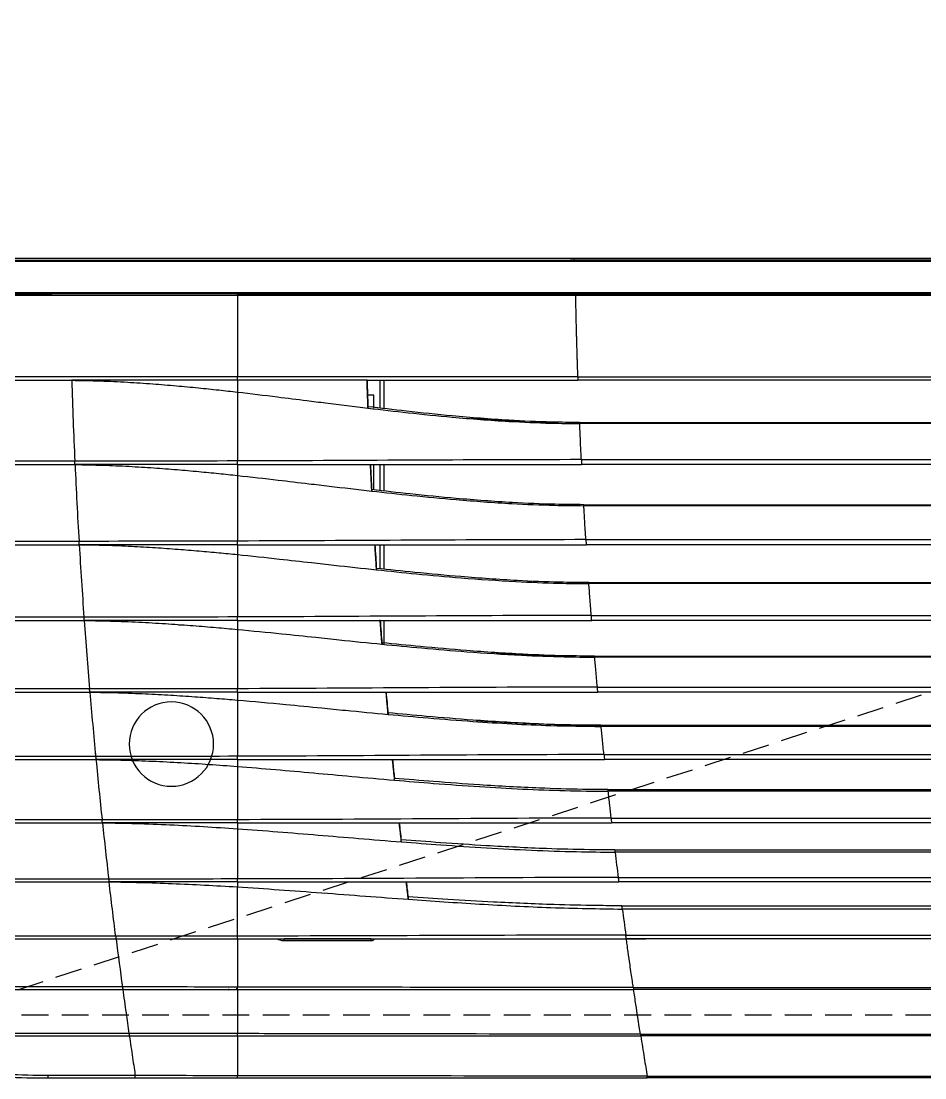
# Model space of a CAD drawing. Header units: millimetres. Extents: x -41292 to 298682, y -22072 to 33155.
# Drawn here: x -36794.2 to -36579.9, y 19233.4 to 19484.1 of the extents above; entities that cross this region are included whole.
import ezdxf

# ---------------------------------------------------------------- set-up
doc = ezdxf.new("R2010")
doc.units = ezdxf.units.MM
doc.linetypes.add('HIDDEN', pattern=[9.525, 6.35, -3.175])
doc.layers.add('도면층8', color=8, linetype='Continuous')

# ---------------------------------------------------------------- blocks, each defined once
blk = doc.blocks.new('*U57')
at = {"color": 1, "linetype": 'HIDDEN'}
blk.add_line((1479.94, 14.99), (39.94, 484.99), dxfattribs=at)
at = {"color": 8}
for p, q in [((1329.52, 185.7), (190.37, 185.7)), ((1329, 166.3), (190.88, 166.3)), ((190.88, 165.5), (1329, 165.5)), ((1374.94, 158.79), (1374.94, 165.5)), ((1375.94, 165.5), (1375.94, 158.91)), ((1377.4, 158.9), (1377.4, 161.99)), ((1377.4, 161.99), (1378.87, 161.99)), ((1328.59, 155.49), (191.3, 155.49)), ((191.31, 155.23), (1328.58, 155.23)), ((1328.18, 146.67), (191.7, 146.67)), ((191.76, 145.5), (1328.12, 145.5)), ((1374.94, 139.23), (1374.94, 145.5)), ((1375.94, 145.5), (1375.94, 139.34)), ((1377.4, 139.5), (1377.4, 145.5)), ((1327.61, 135.99), (192.27, 135.99)), ((192.28, 135.75), (1327.6, 135.75)), ((1327.11, 127.69), (192.78, 127.69)), ((192.85, 126.5), (1327.03, 126.5)), ((1374.94, 120.69), (1374.94, 126.5)), ((1375.94, 126.5), (1375.94, 120.79)), ((1326.41, 117.5), (193.47, 117.5)), ((193.49, 117.26), (1326.4, 117.26)), ((1325.83, 109.71), (194.05, 109.71)), ((194.15, 108.5), (1325.73, 108.5)), ((1374.94, 102.99), (1374.94, 108.5)), ((1325.04, 100.06), (194.84, 100.06)), ((194.86, 99.81), (1325.02, 99.81)), ((1324.39, 92.71), (195.5, 92.71)), ((195.61, 91.5), (1324.28, 91.5)), ((1323.53, 83.65), (196.36, 83.65)), ((196.38, 83.38), (1323.5, 83.38)), ((1322.82, 76.7), (197.06, 76.7)), ((197.19, 75.5), (1322.7, 75.5)), ((1321.93, 68.4), (197.95, 68.4)), ((198, 67.99), (1321.89, 67.99)), ((1321.16, 61.62), (198.72, 61.62)), ((198.85, 60.5), (1321.03, 60.5)), ((1320.27, 54.08), (199.62, 54.08)), ((199.68, 53.54), (1320.2, 53.54)), ((1319.45, 47.55), (200.43, 47.55)), ((200.57, 46.5), (1319.32, 46.5)), ((1318.58, 40.83), (201.3, 40.83)), ((201.41, 40.04), (1318.47, 40.04)), ((1317.64, 33.88), (202.24, 33.88)), ((202.37, 33), (1317.52, 33)), ((1326.19, 32.95), (1312.93, 32.95)), ((1326.69, 32.95), (1326.19, 32.95)), ((1327.1, 32.95), (1326.69, 32.95)), ((1428.36, 33), (1428.35, 33)), ((1315.86, 21.42), (204.03, 21.42)), ((204.09, 21), (1315.79, 21)), ((1435.34, 21), (1435.34, 21)), ((1314.17, 10.38), (205.71, 10.38)), ((205.77, 10), (1314.11, 10)), ((1312.57, 0.4), (207.32, 0.4)), ((207.32, 0), (1312.57, 0))]:
    blk.add_line(p, q, dxfattribs=at)
at = {"color": 1, "linetype": 'HIDDEN'}
blk.add_lwpolyline([(1479.94, 484.99), (1479.94, 14.99), (39.94, 14.99), (39.94, 484.99)], close=True, dxfattribs=at)
at = {"color": 8, "ltscale": 5}
blk.add_circle((1425.39, 79.18), 10, dxfattribs=at)
at = {"color": 8}
for centre, major_axis, ratio, start_param, end_param in [((1377.99, 32.65), (0, 0.3), 0.022602, 4.431318, 6.283185), ((1398.64, 32.65), (0, 0.3), 0.032103, 4.44044, 6.283185), ((1409.94, 21.05), (0, -0.6), 0.028131, 4.389048, 4.795946), ((1409.96, 21.05), (0.004, -0.6), 0.025903, 4.388882, 4.795863), ((1412, 20.87), (-0.187, 0.235), 0.183787, 0, 1.840109)]:
    blk.add_ellipse(centre, major_axis=major_axis, ratio=ratio, start_param=start_param, end_param=end_param, dxfattribs=at)
for points, knots in [([(1039.94, 194.41), (1040.61, 194.41), (1041.27, 194.41), (1044.61, 194.41), (1047.27, 194.41), (1060.61, 194.41), (1071.27, 194.41), (1124.61, 194.41), (1167.27, 194.41), (1214.74, 194.41), (1219.53, 194.41), (1239.96, 194.41), (1255.6, 194.41), (1279.05, 194.41), (1286.86, 194.41), (1302.49, 194.41), (1310.31, 194.41), (1322.03, 194.42), (1325.94, 194.42), (1329.85, 194.41)], [0, 0, 0, 0, 0.006899, 0.006899, 0.034494, 0.034494, 0.144873, 0.144873, 0.58639, 0.58639, 0.636025, 0.636025, 0.797792, 0.797792, 0.878675, 0.878675, 0.959558, 0.959558, 1, 1, 1, 1]), ([(1039.94, 194), (1119.87, 194), (1199.81, 194), (1296.78, 194), (1313.81, 194), (1330.85, 194)], [0, 0, 0, 0, 0.824317, 0.824317, 1, 1, 1, 1]), ([(1039.94, 193.94), (1119.89, 193.94), (1199.84, 193.94), (1299.77, 193.94), (1319.76, 193.94), (1359.74, 193.94), (1379.73, 193.94), (1419.69, 193.94), (1439.67, 193.94), (1469.52, 193.94), (1479.45, 193.94), (1494.31, 193.94), (1499.26, 193.94), (1509.14, 193.94), (1514.08, 193.94), (1518.98, 193.94)], [0, 0, 0, 0, 0.5, 0.5, 0.625, 0.625, 0.75, 0.75, 0.875, 0.875, 0.9375, 0.9375, 0.96875, 0.96875, 1, 1, 1, 1]), ([(1518.94, 193.8), (1514.03, 193.8), (1509.09, 193.8), (1499.21, 193.8), (1494.26, 193.8), (1479.4, 193.8), (1469.47, 193.8), (1439.62, 193.8), (1419.64, 193.8), (1379.68, 193.8), (1359.7, 193.8), (1319.73, 193.8), (1299.74, 193.8), (1199.82, 193.8), (1119.88, 193.8), (1039.94, 193.8)], [0, 0, 0, 0, 0.03125, 0.03125, 0.0625, 0.0625, 0.125, 0.125, 0.25, 0.25, 0.375, 0.375, 0.5, 0.5, 1, 1, 1, 1]), ([(1329.85, 194.41), (1345.65, 194.41), (1361.45, 194.41), (1393.05, 194.41), (1408.85, 194.41), (1440.42, 194.41), (1456.18, 194.41), (1479.77, 194.41), (1487.62, 194.41), (1499.36, 194.41), (1503.27, 194.41), (1511.08, 194.41), (1514.98, 194.37), (1518.86, 194.4)], [0, 0, 0, 0, 0.25, 0.25, 0.5, 0.5, 0.75, 0.75, 0.875, 0.875, 0.9375, 0.9375, 1, 1, 1, 1]), ([(1518.39, 194), (1513.69, 194), (1508.95, 194), (1499.29, 194), (1494.34, 194), (1479.47, 194), (1469.54, 194), (1439.69, 194), (1419.71, 194), (1379.75, 194), (1359.76, 194), (1336.79, 194), (1333.82, 194), (1330.84, 194)], [0, 0, 0, 0, 0.076277, 0.076277, 0.155939, 0.155939, 0.315263, 0.315263, 0.633912, 0.633912, 0.952561, 0.952561, 1, 1, 1, 1]), ([(1039.94, 186.26), (1119.86, 186.26), (1199.78, 186.26), (1299.68, 186.26), (1319.66, 186.26), (1359.62, 186.26), (1379.6, 186.26), (1419.55, 186.26), (1439.51, 186.26), (1469.34, 186.26), (1479.27, 186.26), (1494.15, 186.26), (1499.1, 186.26), (1508.99, 186.26), (1513.93, 186.26), (1518.83, 186.26)], [0, 0, 0, 0, 0.5, 0.5, 0.625, 0.625, 0.75, 0.75, 0.875, 0.875, 0.9375, 0.9375, 0.96875, 0.96875, 1, 1, 1, 1]), ([(1518.79, 186.06), (1513.89, 186.06), (1508.95, 186.06), (1499.07, 186.06), (1494.11, 186.06), (1479.24, 186.06), (1469.31, 186.06), (1439.47, 186.06), (1419.52, 186.06), (1379.58, 186.06), (1359.6, 186.06), (1319.64, 186.06), (1299.66, 186.06), (1199.77, 186.06), (1119.86, 186.06), (1039.94, 186.06)], [0, 0, 0, 0, 0.03125, 0.03125, 0.0625, 0.0625, 0.125, 0.125, 0.25, 0.25, 0.375, 0.375, 0.5, 0.5, 1, 1, 1, 1]), ([(1339.64, 186.02), (1339.29, 186.02), (1338.93, 186.02), (1318.67, 186.02), (1298.76, 186.02), (1199.22, 186.02), (1119.58, 186.02), (1039.94, 186.02)], [0, 0, 0, 0, 0.003537, 0.003537, 0.20283, 0.20283, 1, 1, 1, 1]), ([(1409.74, 185.7), (1396.38, 185.7), (1383.01, 185.7), (1356.26, 185.7), (1342.89, 185.7), (1329.51, 185.7)], [0, 0, 0, 0, 0.5, 0.5, 1, 1, 1, 1]), ([(1329.52, 185.9), (1342.89, 185.9), (1356.26, 185.9), (1383.01, 185.9), (1396.38, 185.9), (1409.74, 185.9)], [0, 0, 0, 0, 0.5, 0.5, 1, 1, 1, 1]), ([(1517.05, 185.7), (1508.46, 185.7), (1499.79, 185.7), (1482.12, 185.7), (1473.1, 185.7), (1446, 185.7), (1427.88, 185.7), (1409.74, 185.7)], [0, 0, 0, 0, 0.243248, 0.243248, 0.495499, 0.495499, 1, 1, 1, 1]), ([(1517.05, 186.02), (1512.16, 186.02), (1507.25, 186.02), (1497.42, 186.02), (1492.5, 186.02), (1477.71, 186.02), (1467.82, 186.02), (1456.52, 186.02), (1455.11, 186.02), (1453.7, 186.02)], [0, 0, 0, 0, 0.233427, 0.233427, 0.466853, 0.466853, 0.933707, 0.933707, 1, 1, 1, 1]), ([(1329, 166.3), (1342.46, 166.3), (1355.92, 166.3), (1382.84, 166.3), (1396.29, 166.3), (1409.74, 166.3)], [0, 0, 0, 0, 0.5, 0.5, 1, 1, 1, 1]), ([(1409.74, 165.5), (1409.74, 165.52), (1409.74, 165.55), (1409.74, 165.77), (1409.74, 166.03), (1409.74, 166.21), (1409.74, 166.3)], [0, 0, 0, 0, 0.300546, 0.567506, 0.800705, 1, 1, 1, 1]), ([(1409.74, 166.3), (1427.91, 166.29), (1446.06, 166.29), (1473.2, 166.29), (1482.24, 166.29), (1500.27, 166.29), (1509.27, 166.29), (1518.19, 166.29)], [0, 0, 0, 0, 0.5, 0.5, 0.75, 0.75, 1, 1, 1, 1]), ([(1449.02, 165.5), (1446.76, 165.46), (1442.36, 165.39), (1435.95, 165.08), (1429.94, 164.68), (1424.33, 164.22), (1419.11, 163.73), (1414.29, 163.22), (1411.22, 162.88), (1409.74, 162.71)], [0, 0, 0, 0, 0.17272, 0.33551, 0.488347, 0.631221, 0.764126, 0.88705, 1, 1, 1, 1]), ([(1518.04, 165.5), (1512.34, 165.5), (1506.6, 165.5), (1495.12, 165.5), (1489.38, 165.5), (1472.11, 165.5), (1460.58, 165.5), (1449.02, 165.5)], [0, 0, 0, 0, 0.25, 0.25, 0.5, 0.5, 1, 1, 1, 1]), ([(1409.74, 162.71), (1406.56, 162.33), (1401.06, 161.68), (1394.09, 160.8), (1386.94, 159.89), (1382.12, 159.31), (1378.77, 158.9)], [0, 0, 0, 0, 0.307575, 0.532584, 0.675031, 1, 1, 1, 1]), ([(1409.74, 162.71), (1409.74, 161.41), (1409.74, 158.77), (1409.74, 154.73), (1409.74, 150.58), (1409.74, 147.77), (1409.74, 146.36)], [0, 0, 0, 0, 0.241954, 0.489631, 0.742508, 1, 1, 1, 1]), ([(1378.77, 158.9), (1375.6, 158.53), (1368.95, 157.75), (1357.84, 156.63), (1346.52, 155.76), (1336.44, 155.31), (1330.82, 155.25), (1328.58, 155.23)], [0, 0, 0, 0, 0.189956, 0.399239, 0.666018, 0.866282, 1, 1, 1, 1]), ([(1328.59, 155.49), (1330.82, 155.51), (1336.41, 155.55), (1346.5, 156.02), (1357.97, 156.92), (1369.09, 158.08), (1375.74, 158.88), (1378.78, 159.24)], [0, 0, 0, 0, 0.13271, 0.332981, 0.600797, 0.817687, 1, 1, 1, 1]), ([(1378.77, 159.15), (1378.77, 159.19), (1378.78, 159.22), (1378.78, 159.24), (1378.78, 159.24), (1378.78, 159.24)], [0, 0, 0, 0, 0.64921, 0.64921, 1, 1, 1, 1]), ([(1328.18, 146.67), (1328.22, 147.33), (1328.28, 148.65), (1328.37, 150.49), (1328.44, 152.22), (1328.52, 153.82), (1328.56, 154.76), (1328.58, 155.23)], [0, 0, 0, 0, 0.202006, 0.403007, 0.603004, 0.802001, 1, 1, 1, 1]), ([(1328.18, 146.67), (1328.18, 146.54), (1328.16, 146.27), (1328.14, 145.87), (1328.13, 145.56), (1328.13, 145.52), (1328.12, 145.5)], [0, 0, 0, 0, 0.249872, 0.499843, 0.749966, 1, 1, 1, 1]), ([(1328.18, 146.67), (1341.78, 146.67), (1355.37, 146.6), (1382.56, 146.47), (1396.16, 146.4), (1409.74, 146.36)], [0, 0, 0, 0, 0.5, 0.5, 1, 1, 1, 1]), ([(1409.74, 145.5), (1409.74, 145.52), (1409.74, 145.56), (1409.74, 145.8), (1409.74, 146.08), (1409.74, 146.27), (1409.74, 146.36)], [0, 0, 0, 0, 0.299602, 0.566259, 0.799779, 1, 1, 1, 1]), ([(1409.74, 145.5), (1410.91, 145.5), (1423.76, 145.5), (1436.59, 145.5), (1448.25, 145.5)], [0, 0, 0, 0, 0.090794, 1, 1, 1, 1]), ([(1448.24, 145.5), (1446.05, 145.46), (1441.77, 145.39), (1435.54, 145.11), (1429.67, 144.75), (1424.16, 144.33), (1419.03, 143.87), (1414.26, 143.41), (1411.21, 143.08), (1409.74, 142.93)], [0, 0, 0, 0, 0.171143, 0.332878, 0.485187, 0.628059, 0.76149, 0.885469, 1, 1, 1, 1]), ([(1448.25, 145.5), (1448.25, 145.51), (1448.25, 145.54), (1448.26, 145.72), (1448.27, 145.98), (1448.28, 146.19), (1448.29, 146.29)], [0, 0, 0, 0, 0.262073, 0.50023, 0.747646, 1, 1, 1, 1]), ([(1517.31, 145.5), (1505.91, 145.5), (1494.4, 145.5), (1471.36, 145.5), (1459.81, 145.5), (1448.25, 145.5)], [0, 0, 0, 0, 0.5, 0.5, 1, 1, 1, 1]), ([(1448.29, 146.29), (1459.87, 146.29), (1471.44, 146.29), (1494.52, 146.29), (1506.04, 146.29), (1517.46, 146.29)], [0, 0, 0, 0, 0.5, 0.5, 1, 1, 1, 1]), ([(1409.74, 142.93), (1406.51, 142.56), (1400.84, 141.93), (1393.58, 141.06), (1386.2, 140.18), (1381.23, 139.61), (1377.87, 139.22)], [0, 0, 0, 0, 0.304279, 0.532125, 0.683541, 1, 1, 1, 1]), ([(1409.74, 142.93), (1409.74, 141.69), (1409.74, 139.19), (1409.74, 135.35), (1409.74, 131.39), (1409.74, 128.71), (1409.74, 127.36)], [0, 0, 0, 0, 0.240964, 0.488232, 0.741399, 1, 1, 1, 1]), ([(1377.87, 139.22), (1374.71, 138.87), (1368.05, 138.13), (1356.99, 137.08), (1345.71, 136.26), (1335.62, 135.82), (1329.92, 135.77), (1327.6, 135.75)], [0, 0, 0, 0, 0.189159, 0.399253, 0.661583, 0.861842, 1, 1, 1, 1]), ([(1327.61, 135.99), (1329.87, 136.01), (1335.49, 136.05), (1345.59, 136.5), (1357.06, 137.36), (1368.19, 138.46), (1374.85, 139.21), (1377.88, 139.56)], [0, 0, 0, 0, 0.13403, 0.334286, 0.600753, 0.818086, 1, 1, 1, 1]), ([(1377.87, 139.3), (1377.87, 139.28), (1377.87, 139.26), (1377.87, 139.24), (1377.87, 139.23), (1377.86, 139.22)], [0, 0, 0, 0, 0.669286, 0.669286, 1, 1, 1, 1]), ([(1327.11, 127.69), (1327.16, 128.47), (1327.26, 130.02), (1327.39, 132.14), (1327.5, 134.08), (1327.57, 135.19), (1327.6, 135.75)], [0, 0, 0, 0, 0.254452, 0.505932, 0.754446, 1, 1, 1, 1]), ([(1327.11, 127.69), (1327.1, 127.56), (1327.08, 127.29), (1327.06, 126.88), (1327.04, 126.56), (1327.03, 126.52), (1327.03, 126.5)], [0, 0, 0, 0, 0.25027, 0.500033, 0.750107, 1, 1, 1, 1]), ([(1327.11, 127.69), (1340.88, 127.69), (1354.66, 127.62), (1382.21, 127.47), (1395.98, 127.4), (1409.74, 127.36)], [0, 0, 0, 0, 0.5, 0.5, 1, 1, 1, 1]), ([(1409.74, 126.5), (1409.74, 126.52), (1409.74, 126.55), (1409.74, 126.8), (1409.74, 127.08), (1409.74, 127.27), (1409.74, 127.36)], [0, 0, 0, 0, 0.29963, 0.566296, 0.799804, 1, 1, 1, 1]), ([(1409.74, 126.5), (1410.57, 126.5), (1419.99, 126.5), (1429.41, 126.5), (1438, 126.5)], [0, 0, 0, 0, 0.087433, 1, 1, 1, 1]), ([(1447.24, 126.5), (1445.13, 126.47), (1441, 126.4), (1434.98, 126.15), (1429.28, 125.82), (1423.92, 125.44), (1418.9, 125.03), (1414.21, 124.6), (1411.19, 124.3), (1409.74, 124.16)], [0, 0, 0, 0, 0.169313, 0.329825, 0.481522, 0.624391, 0.758433, 0.883635, 1, 1, 1, 1]), ([(1447.24, 126.5), (1447.25, 126.52), (1447.25, 126.57), (1447.27, 126.88), (1447.29, 127.15), (1447.29, 127.29)], [0, 0, 0, 0, 0.34127, 0.674379, 1, 1, 1, 1]), ([(1516.37, 126.5), (1504.95, 126.5), (1493.43, 126.5), (1470.37, 126.5), (1458.82, 126.5), (1447.24, 126.5)], [0, 0, 0, 0, 0.5, 0.5, 1, 1, 1, 1]), ([(1447.29, 127.29), (1458.88, 127.29), (1470.46, 127.28), (1493.55, 127.28), (1505.08, 127.28), (1516.52, 127.28)], [0, 0, 0, 0, 0.5, 0.5, 1, 1, 1, 1]), ([(1409.74, 124.16), (1406.41, 123.81), (1400.54, 123.2), (1392.91, 122.33), (1385.24, 121.47), (1380.11, 120.91), (1376.75, 120.54)], [0, 0, 0, 0, 0.302296, 0.533525, 0.693692, 1, 1, 1, 1]), ([(1409.74, 124.16), (1409.74, 122.99), (1409.74, 120.61), (1409.74, 116.96), (1409.74, 113.19), (1409.74, 110.64), (1409.74, 109.35)], [0, 0, 0, 0, 0.240494, 0.487542, 0.740817, 1, 1, 1, 1]), ([(1376.75, 120.54), (1373.6, 120.22), (1366.92, 119.52), (1355.91, 118.53), (1344.67, 117.75), (1334.56, 117.33), (1328.79, 117.28), (1326.4, 117.26)], [0, 0, 0, 0, 0.188349, 0.39928, 0.657536, 0.857785, 1, 1, 1, 1]), ([(1326.41, 117.5), (1328.69, 117.52), (1334.35, 117.56), (1344.46, 117.98), (1355.93, 118.8), (1367.06, 119.84), (1373.73, 120.55), (1376.77, 120.88)], [0, 0, 0, 0, 0.135331, 0.33557, 0.600704, 0.818478, 1, 1, 1, 1]), ([(1376.75, 120.63), (1376.75, 120.63), (1376.75, 120.63), (1376.75, 120.61), (1376.75, 120.59), (1376.75, 120.56), (1376.74, 120.55), (1376.74, 120.54)], [0, 0, 0, 0, 0.005018, 0.005018, 0.681643, 0.681643, 1, 1, 1, 1]), ([(1325.83, 109.71), (1325.89, 110.44), (1326, 111.9), (1326.15, 113.88), (1326.28, 115.7), (1326.36, 116.74), (1326.4, 117.26)], [0, 0, 0, 0, 0.255434, 0.50724, 0.755426, 1, 1, 1, 1]), ([(1325.74, 108.58), (1325.74, 108.55), (1325.74, 108.51), (1325.73, 108.5), (1325.73, 108.5)], [0, 0, 0, 0, 0.504346, 1, 1, 1, 1]), ([(1325.74, 108.58), (1325.74, 108.63), (1325.75, 108.75), (1325.78, 109.05), (1325.8, 109.4), (1325.82, 109.61), (1325.83, 109.71)], [0, 0, 0, 0, 0.229284, 0.499865, 0.74993, 1, 1, 1, 1]), ([(1325.83, 109.71), (1339.82, 109.71), (1353.81, 109.64), (1381.78, 109.48), (1395.77, 109.4), (1409.74, 109.35)], [0, 0, 0, 0, 0.5, 0.5, 1, 1, 1, 1]), ([(1409.74, 108.5), (1409.74, 108.52), (1409.74, 108.55), (1409.75, 108.8), (1409.74, 109.07), (1409.74, 109.26), (1409.74, 109.35)], [0, 0, 0, 0, 0.299748, 0.56645, 0.799918, 1, 1, 1, 1]), ([(1409.74, 108.5), (1410.16, 108.5), (1422.28, 108.5), (1434.39, 108.5), (1446.06, 108.5)], [0, 0, 0, 0, 0.034541, 1, 1, 1, 1]), ([(1446.06, 108.5), (1443.7, 108.46), (1439.11, 108.39), (1432.44, 108.1), (1426.17, 107.74), (1420.33, 107.32), (1414.89, 106.87), (1411.41, 106.55), (1409.74, 106.4)], [0, 0, 0, 0, 0.195017, 0.378715, 0.551069, 0.712073, 0.86172, 1, 1, 1, 1]), ([(1446.06, 108.5), (1446.06, 108.52), (1446.06, 108.56), (1446.09, 108.87), (1446.11, 109.15), (1446.12, 109.28)], [0, 0, 0, 0, 0.33666, 0.669714, 1, 1, 1, 1]), ([(1515.25, 108.5), (1503.8, 108.5), (1492.28, 108.5), (1469.2, 108.5), (1457.64, 108.5), (1446.06, 108.5)], [0, 0, 0, 0, 0.5, 0.5, 1, 1, 1, 1]), ([(1446.12, 109.28), (1457.71, 109.28), (1469.29, 109.28), (1492.4, 109.27), (1503.93, 109.27), (1515.39, 109.27)], [0, 0, 0, 0, 0.5, 0.5, 1, 1, 1, 1]), ([(1409.74, 106.4), (1406.23, 106.06), (1400.03, 105.46), (1391.98, 104.61), (1384.06, 103.77), (1378.82, 103.23), (1375.45, 102.89)], [0, 0, 0, 0, 0.306857, 0.541766, 0.704737, 1, 1, 1, 1]), ([(1409.74, 106.4), (1409.74, 105.29), (1409.74, 103.04), (1409.74, 99.57), (1409.74, 95.99), (1409.74, 93.56), (1409.74, 92.32)], [0, 0, 0, 0, 0.239553, 0.486232, 0.739794, 1, 1, 1, 1]), ([(1423.68, 107.5), (1423.68, 107.5), (1423.66, 107.5), (1423.56, 107.5), (1423.49, 107.5), (1423.31, 107.5), (1423.2, 107.5), (1422.95, 107.5), (1422.81, 107.5), (1422.57, 107.5), (1422.47, 107.5), (1422.37, 107.5)], [0, 0, 0, 0, 0.213358, 0.213358, 0.42668, 0.42668, 0.640562, 0.640562, 0.855661, 0.855661, 1, 1, 1, 1]), ([(1375.45, 102.89), (1372.3, 102.58), (1365.6, 101.93), (1354.6, 101), (1343.36, 100.28), (1333.24, 99.88), (1327.44, 99.83), (1325.02, 99.81)], [0, 0, 0, 0, 0.188051, 0.399296, 0.65597, 0.856213, 1, 1, 1, 1]), ([(1325.04, 100.06), (1327.34, 100.07), (1333.02, 100.11), (1343.14, 100.51), (1354.61, 101.27), (1365.74, 102.25), (1372.43, 102.92), (1375.47, 103.22)], [0, 0, 0, 0, 0.136383, 0.336606, 0.600654, 0.818617, 1, 1, 1, 1]), ([(1324.39, 92.71), (1324.45, 93.4), (1324.58, 94.78), (1324.74, 96.64), (1324.89, 98.35), (1324.98, 99.33), (1325.02, 99.81)], [0, 0, 0, 0, 0.256936, 0.509241, 0.756926, 1, 1, 1, 1]), ([(1324.28, 91.53), (1324.28, 91.57), (1324.29, 91.66), (1324.32, 91.98), (1324.36, 92.37), (1324.38, 92.6), (1324.39, 92.71)], [0, 0, 0, 0, 0.232687, 0.500098, 0.749869, 1, 1, 1, 1]), ([(1324.39, 92.71), (1338.62, 92.71), (1352.85, 92.63), (1381.3, 92.46), (1395.53, 92.38), (1409.74, 92.32)], [0, 0, 0, 0, 0.5, 0.5, 1, 1, 1, 1]), ([(1409.74, 91.5), (1409.71, 91.5), (1405.13, 91.5), (1400.54, 91.5), (1395.99, 91.5)], [0, 0, 0, 0, 0.007482, 1, 1, 1, 1]), ([(1409.74, 91.5), (1409.74, 91.52), (1409.74, 91.55), (1409.75, 91.79), (1409.74, 92.05), (1409.74, 92.24), (1409.74, 92.32)], [0, 0, 0, 0, 0.300147, 0.566978, 0.80031, 1, 1, 1, 1]), ([(1444.72, 91.5), (1442.46, 91.47), (1438.07, 91.4), (1431.66, 91.14), (1425.63, 90.82), (1419.99, 90.45), (1414.74, 90.06), (1411.37, 89.78), (1409.74, 89.64)], [0, 0, 0, 0, 0.194008, 0.377097, 0.549248, 0.710453, 0.860707, 1, 1, 1, 1]), ([(1444.72, 91.5), (1444.72, 91.52), (1444.72, 91.55), (1444.75, 91.84), (1444.78, 92.11), (1444.79, 92.26)], [0, 0, 0, 0, 0.302913, 0.635892, 1, 1, 1, 1]), ([(1513.99, 91.5), (1509.18, 91.5), (1504.36, 91.5), (1492.97, 91.5), (1486.4, 91.5), (1473.89, 91.5), (1467.97, 91.5), (1456.27, 91.5), (1450.5, 91.5), (1444.72, 91.5)], [0, 0, 0, 0, 0.20974, 0.20974, 0.494552, 0.494552, 0.750903, 0.750903, 1, 1, 1, 1]), ([(1513.99, 91.5), (1502.67, 91.5), (1479.61, 91.5), (1456.47, 91.5), (1444.72, 91.5)], [0, 0, 0, 0, 0.493298, 1, 1, 1, 1]), ([(1444.79, 92.26), (1450.57, 92.26), (1456.34, 92.26), (1468.05, 92.26), (1473.98, 92.26), (1486.5, 92.26), (1493.08, 92.26), (1504.48, 92.26), (1509.31, 92.26), (1514.12, 92.26)], [0, 0, 0, 0, 0.249054, 0.249054, 0.505367, 0.505367, 0.790188, 0.790188, 1, 1, 1, 1]), ([(1409.74, 89.64), (1405.92, 89.3), (1399.25, 88.7), (1390.72, 87.85), (1382.63, 87.05), (1377.38, 86.56), (1374, 86.24)], [0, 0, 0, 0, 0.3207, 0.559402, 0.716115, 1, 1, 1, 1]), ([(1409.74, 89.64), (1409.74, 88.59), (1409.74, 86.44), (1409.74, 83.15), (1409.74, 79.76), (1409.74, 77.45), (1409.74, 76.29)], [0, 0, 0, 0, 0.239379, 0.485924, 0.739506, 1, 1, 1, 1]), ([(1374, 86.24), (1370.83, 85.95), (1364.13, 85.34), (1351.28, 84.35), (1337.62, 83.55), (1327.48, 83.43), (1323.5, 83.38)], [0, 0, 0, 0, 0.188964, 0.399297, 0.764245, 1, 1, 1, 1]), ([(1323.53, 83.65), (1325.51, 83.66), (1330.88, 83.69), (1341.01, 84.04), (1352.81, 84.76), (1364.28, 85.69), (1370.98, 86.31), (1374.03, 86.59)], [0, 0, 0, 0, 0.1176, 0.317809, 0.600614, 0.818158, 1, 1, 1, 1]), ([(1322.82, 76.7), (1322.89, 77.35), (1323.02, 78.62), (1323.2, 80.36), (1323.36, 81.97), (1323.45, 82.91), (1323.5, 83.38)], [0, 0, 0, 0, 0.257522, 0.510022, 0.757511, 1, 1, 1, 1]), ([(1322.82, 76.7), (1322.81, 76.63), (1322.81, 76.54), (1322.79, 76.36), (1322.78, 76.27), (1322.76, 76.09), (1322.75, 76), (1322.73, 75.84), (1322.73, 75.77), (1322.71, 75.65), (1322.71, 75.6), (1322.7, 75.53), (1322.7, 75.51), (1322.7, 75.5), (1322.7, 75.5), (1322.7, 75.5)], [0, 0, 0, 0, 0.161779, 0.161779, 0.323539, 0.323539, 0.485543, 0.485543, 0.647325, 0.647325, 0.808403, 0.808403, 0.968605, 0.968605, 1, 1, 1, 1]), ([(1322.82, 76.7), (1337.31, 76.7), (1351.8, 76.61), (1380.78, 76.43), (1395.27, 76.34), (1409.74, 76.29)], [0, 0, 0, 0, 0.5, 0.5, 1, 1, 1, 1]), ([(1409.74, 75.5), (1409.21, 75.5), (1397.89, 75.5), (1386.56, 75.5), (1375.76, 75.5)], [0, 0, 0, 0, 0.046692, 1, 1, 1, 1]), ([(1409.74, 75.5), (1409.74, 75.52), (1409.74, 75.55), (1409.74, 75.77), (1409.74, 76.03), (1409.74, 76.21), (1409.74, 76.29)], [0, 0, 0, 0, 0.300577, 0.567547, 0.800734, 1, 1, 1, 1]), ([(1443.27, 75.5), (1441.04, 75.47), (1436.57, 75.4), (1429.86, 75.15), (1423.15, 74.81), (1416.45, 74.39), (1411.98, 74.05), (1409.74, 73.89)], [0, 0, 0, 0, 0.199981, 0.399984, 0.599994, 0.800004, 1, 1, 1, 1]), ([(1443.35, 76.23), (1443.33, 76.1), (1443.31, 75.84), (1443.28, 75.56), (1443.27, 75.52), (1443.27, 75.5)], [0, 0, 0, 0, 0.336965, 0.669945, 1, 1, 1, 1]), ([(1512.62, 75.5), (1501.27, 75.5), (1478.19, 75.5), (1455.02, 75.5), (1443.27, 75.5)], [0, 0, 0, 0, 0.493391, 1, 1, 1, 1]), ([(1409.74, 73.89), (1406.73, 73.64), (1400.7, 73.16), (1391.66, 72.35), (1382.25, 71.48), (1375.85, 70.92), (1372.46, 70.63)], [0, 0, 0, 0, 0.242425, 0.484831, 0.727208, 1, 1, 1, 1]), ([(1409.74, 73.89), (1409.74, 72.88), (1409.74, 70.84), (1409.74, 67.72), (1409.74, 64.51), (1409.74, 62.34), (1409.74, 61.24)], [0, 0, 0, 0, 0.239058, 0.485395, 0.739057, 1, 1, 1, 1]), ([(1372.46, 70.63), (1369.39, 70.37), (1362.68, 69.81), (1349.21, 68.85), (1335.42, 68.14), (1325.27, 68.03), (1321.89, 67.99)], [0, 0, 0, 0, 0.182416, 0.399176, 0.799872, 1, 1, 1, 1]), ([(1321.93, 68.4), (1323.93, 68.41), (1329.32, 68.44), (1339.46, 68.75), (1351.22, 69.4), (1362.69, 70.24), (1369.41, 70.8), (1372.5, 71.06)], [0, 0, 0, 0, 0.118576, 0.318747, 0.600562, 0.816171, 1, 1, 1, 1]), ([(1372.46, 70.63), (1372.47, 70.7), (1372.48, 70.77), (1372.49, 70.89), (1372.49, 70.94), (1372.5, 71.02), (1372.5, 71.04), (1372.5, 71.06), (1372.5, 71.06), (1372.5, 71.06)], [0, 0, 0, 0, 0.292408, 0.292408, 0.584321, 0.584321, 0.875326, 0.875326, 1, 1, 1, 1]), ([(1372.59, 71.94), (1372.57, 71.69), (1372.54, 71.43), (1372.51, 71.09), (1372.5, 71.01), (1372.49, 70.92)], [0, 0, 0, 0, 0.751683, 0.751683, 1, 1, 1, 1]), ([(1321.89, 67.99), (1321.77, 66.95), (1321.54, 64.92), (1321.29, 62.67), (1321.16, 61.62)], [0, 0, 0, 0, 0.543894, 1, 1, 1, 1]), ([(1321.16, 61.62), (1321.15, 61.49), (1321.12, 61.23), (1321.07, 60.85), (1321.04, 60.56), (1321.03, 60.52), (1321.03, 60.5)], [0, 0, 0, 0, 0.250041, 0.500223, 0.740572, 1, 1, 1, 1]), ([(1321.16, 61.62), (1335.93, 61.62), (1350.7, 61.53), (1380.23, 61.35), (1394.99, 61.28), (1409.74, 61.24)], [0, 0, 0, 0, 0.5, 0.5, 1, 1, 1, 1]), ([(1409.74, 60.5), (1408.69, 60.5), (1395.9, 60.5), (1383.11, 60.5), (1371.36, 60.5)], [0, 0, 0, 0, 0.082118, 1, 1, 1, 1]), ([(1409.74, 60.5), (1409.74, 60.52), (1409.74, 60.55), (1409.74, 60.75), (1409.74, 60.99), (1409.74, 61.16), (1409.74, 61.24)], [0, 0, 0, 0, 0.30306, 0.57086, 0.803221, 1, 1, 1, 1]), ([(1441.74, 60.5), (1439.08, 60.46), (1433.75, 60.37), (1425.74, 60.06), (1417.74, 59.64), (1412.41, 59.28), (1409.74, 59.1)], [0, 0, 0, 0, 0.249988, 0.499982, 0.750002, 1, 1, 1, 1]), ([(1441.74, 60.5), (1441.74, 60.51), (1441.73, 60.52), (1441.77, 60.69), (1441.79, 60.95), (1441.81, 61.11), (1441.82, 61.2)], [0, 0, 0, 0, 0.179045, 0.569787, 0.77214, 1, 1, 1, 1]), ([(1409.74, 59.1), (1406.55, 58.87), (1400.16, 58.41), (1390.59, 57.62), (1380.82, 56.79), (1374.24, 56.26), (1370.85, 55.99)], [0, 0, 0, 0, 0.246108, 0.492163, 0.738161, 1, 1, 1, 1]), ([(1409.74, 59.1), (1409.74, 58.16), (1409.74, 56.25), (1409.74, 53.31), (1409.74, 50.27), (1409.74, 48.23), (1409.74, 47.19)], [0, 0, 0, 0, 0.236505, 0.481944, 0.736426, 1, 1, 1, 1]), ([(1370.85, 55.99), (1367.72, 55.75), (1361, 55.23), (1347.17, 54.32), (1333.4, 53.67), (1323.24, 53.57), (1320.2, 53.54)], [0, 0, 0, 0, 0.185218, 0.399154, 0.820192, 1, 1, 1, 1]), ([(1320.27, 54.08), (1322.27, 54.09), (1327.66, 54.11), (1337.81, 54.39), (1349.56, 54.98), (1361.05, 55.74), (1367.78, 56.25), (1370.9, 56.49)], [0, 0, 0, 0, 0.118512, 0.318665, 0.600501, 0.814856, 1, 1, 1, 1]), ([(1370.85, 55.99), (1370.85, 56.07), (1370.86, 56.14), (1370.88, 56.27), (1370.88, 56.32), (1370.89, 56.41), (1370.9, 56.45), (1370.9, 56.47), (1370.9, 56.48), (1370.9, 56.48), (1370.9, 56.49), (1370.9, 56.49)], [0, 0, 0, 0, 0.27156, 0.27156, 0.542657, 0.542657, 0.808337, 0.808337, 0.89096, 0.89096, 1, 1, 1, 1]), ([(1320.2, 53.54), (1320.08, 52.55), (1319.84, 50.6), (1319.58, 48.53), (1319.45, 47.55)], [0, 0, 0, 0, 0.533649, 1, 1, 1, 1]), ([(1320.27, 54.08), (1320.26, 54.06), (1320.26, 54.01), (1320.22, 53.71), (1320.2, 53.54)], [0, 0, 0, 0, 0.461975, 1, 1, 1, 1]), ([(1319.45, 47.55), (1319.44, 47.42), (1319.41, 47.17), (1319.36, 46.82), (1319.32, 46.56), (1319.32, 46.52), (1319.32, 46.5)], [0, 0, 0, 0, 0.250245, 0.500503, 0.740965, 1, 1, 1, 1]), ([(1319.45, 47.55), (1334.5, 47.55), (1349.56, 47.45), (1379.66, 47.28), (1394.7, 47.22), (1409.74, 47.19)], [0, 0, 0, 0, 0.5, 0.5, 1, 1, 1, 1]), ([(1409.74, 45.3), (1406.43, 45.09), (1399.74, 44.65), (1389.62, 43.9), (1379.42, 43.12), (1372.59, 42.61), (1369.19, 42.36)], [0, 0, 0, 0, 0.245079, 0.494613, 0.748597, 1, 1, 1, 1]), ([(1409.74, 46.5), (1408.15, 46.5), (1403.75, 46.5), (1399.35, 46.5), (1396.54, 46.5)], [0, 0, 0, 0, 0.360849, 1, 1, 1, 1]), ([(1409.74, 46.5), (1409.74, 46.53), (1409.74, 46.57), (1409.74, 46.87), (1409.74, 47.09), (1409.74, 47.19)], [0, 0, 0, 0, 0.395956, 0.72951, 1, 1, 1, 1]), ([(1440.16, 46.5), (1437.69, 46.46), (1432.7, 46.39), (1425.15, 46.12), (1417.48, 45.77), (1412.33, 45.46), (1409.74, 45.31)], [0, 0, 0, 0, 0.244293, 0.492387, 0.744298, 1, 1, 1, 1]), ([(1409.74, 33.63), (1409.74, 34.67), (1409.74, 36.7), (1409.74, 39.71), (1409.74, 42.56), (1409.74, 44.41), (1409.74, 45.3)], [0, 0, 0, 0, 0.271735, 0.528869, 0.771564, 1, 1, 1, 1]), ([(1440.25, 47.16), (1440.24, 47.07), (1440.21, 46.89), (1440.19, 46.68), (1440.17, 46.53), (1440.17, 46.51), (1440.16, 46.5)], [0, 0, 0, 0, 0.259243, 0.49995, 0.747682, 1, 1, 1, 1]), ([(1318.58, 40.83), (1320.56, 40.84), (1325.92, 40.86), (1336.07, 41.11), (1347.84, 41.62), (1359.37, 42.3), (1366.12, 42.75), (1369.27, 42.96)], [0, 0, 0, 0, 0.116851, 0.316976, 0.600411, 0.813247, 1, 1, 1, 1]), ([(1369.27, 42.96), (1369.27, 42.96), (1369.27, 42.95), (1369.26, 42.9), (1369.26, 42.86), (1369.24, 42.76), (1369.24, 42.7), (1369.22, 42.57), (1369.21, 42.5), (1369.2, 42.4), (1369.2, 42.38), (1369.19, 42.36)], [0, 0, 0, 0, 0.231752, 0.231752, 0.464199, 0.464199, 0.698225, 0.698225, 0.936242, 0.936242, 1, 1, 1, 1]), ([(1369.19, 42.36), (1363.57, 41.97), (1352.31, 41.19), (1335.41, 40.31), (1324.12, 40.13), (1318.47, 40.04)], [0, 0, 0, 0, 0.333291, 0.666637, 1, 1, 1, 1]), ([(1318.47, 40.04), (1318.5, 40.2), (1318.53, 40.5), (1318.57, 40.78), (1318.58, 40.81), (1318.58, 40.83)], [0, 0, 0, 0, 0.365763, 0.698949, 1, 1, 1, 1]), ([(1315.86, 21.42), (1315.93, 21.93), (1316.09, 23.02), (1316.36, 24.82), (1316.69, 27.12), (1317.02, 29.43), (1317.31, 31.5), (1317.45, 32.55), (1317.52, 33)], [0, 0, 0, 0, 0.14309, 0.303741, 0.481951, 0.74031, 0.886713, 1, 1, 1, 1]), ([(1317.52, 33), (1317.52, 33.02), (1317.53, 33.05), (1317.57, 33.36), (1317.61, 33.7), (1317.64, 33.88)], [0, 0, 0, 0, 0.261782, 0.59531, 1, 1, 1, 1]), ([(1317.64, 33.88), (1332.99, 33.88), (1348.35, 33.8), (1379.05, 33.69), (1394.4, 33.65), (1409.74, 33.63)], [0, 0, 0, 0, 0.5, 0.5, 1, 1, 1, 1]), ([(1378, 32.57), (1377.95, 32.57), (1377.89, 32.57), (1377.74, 32.6), (1377.64, 32.64), (1377.46, 32.74), (1377.38, 32.81), (1377.28, 32.92), (1377.26, 32.96), (1377.24, 32.99)], [0, 0, 0, 0, 0.170559, 0.170559, 0.505418, 0.505418, 0.853274, 0.853274, 1, 1, 1, 1]), ([(1400.21, 32.96), (1400.05, 32.88), (1399.88, 32.8), (1399.37, 32.63), (1399.01, 32.57), (1398.65, 32.57)], [0, 0, 0, 0, 0.337448, 0.337448, 1, 1, 1, 1]), ([(1409.74, 33), (1409.74, 33.02), (1409.74, 33.06), (1409.74, 33.33), (1409.74, 33.53), (1409.74, 33.63)], [0, 0, 0, 0, 0.396581, 0.730118, 1, 1, 1, 1]), ([(1438.59, 33.62), (1438.58, 33.53), (1438.57, 33.45), (1438.55, 33.29), (1438.54, 33.23), (1438.52, 33.12), (1438.52, 33.07), (1438.51, 33.02), (1438.51, 33), (1438.5, 33)], [0, 0, 0, 0, 0.251918, 0.251918, 0.503947, 0.503947, 0.754391, 0.754391, 1, 1, 1, 1]), ([(1398.65, 32.57), (1398.45, 32.57), (1398.25, 32.57), (1397.25, 32.57), (1396.45, 32.57), (1392.46, 32.57), (1389.26, 32.57), (1383.37, 32.57), (1380.69, 32.57), (1378, 32.57)], [0, 0, 0, 0, 0.029041, 0.029041, 0.145204, 0.145204, 0.60986, 0.60986, 1, 1, 1, 1]), ([(1314.17, 10.38), (1314.26, 10.95), (1314.47, 12.25), (1314.83, 14.59), (1315.28, 17.56), (1315.61, 19.79), (1315.79, 21)], [0, 0, 0, 0, 0.176314, 0.401773, 0.676347, 1, 1, 1, 1]), ([(1315.86, 21.42), (1315.84, 21.3), (1315.8, 21.07), (1315.8, 21.02), (1315.79, 21)], [0, 0, 0, 0, 0.500538, 1, 1, 1, 1]), ([(1409.74, 21), (1409.03, 21), (1408.32, 21), (1397.21, 21), (1386.8, 21), (1366.22, 21), (1356.05, 21), (1335.85, 21), (1325.82, 21), (1315.79, 21)], [0, 0, 0, 0, 0.022631, 0.022631, 0.354983, 0.354983, 0.679805, 0.679805, 1, 1, 1, 1]), ([(1315.86, 21.42), (1325.87, 21.42), (1335.88, 21.43), (1356.06, 21.45), (1366.23, 21.47), (1386.82, 21.5), (1397.23, 21.52), (1408.34, 21.54), (1409.04, 21.54), (1409.74, 21.54)], [0, 0, 0, 0, 0.319811, 0.319811, 0.644923, 0.644923, 0.97758, 0.97758, 1, 1, 1, 1]), ([(1409.74, 21.54), (1418.83, 21.55), (1427.91, 21.57), (1437, 21.57), (1437, 21.57), (1437, 21.57)], [0, 0, 0, 0, 0.999998, 0.999998, 1, 1, 1, 1]), ([(1409.74, 21), (1409.74, 19.92), (1409.74, 17.93), (1409.74, 15.28), (1409.74, 13.2), (1409.74, 11.66), (1409.74, 10.83), (1409.74, 10.49)], [0, 0, 0, 0, 0.301042, 0.551788, 0.751881, 0.901269, 1, 1, 1, 1]), ([(1436.91, 21), (1436.66, 19.12), (1436.17, 15.58), (1435.67, 12.13), (1435.44, 10.53)], [0, 0, 0, 0, 0.525932, 1, 1, 1, 1]), ([(1437, 21.57), (1436.98, 21.49), (1436.96, 21.33), (1436.94, 21.15), (1436.92, 21.02), (1436.92, 21.01), (1436.91, 21)], [0, 0, 0, 0, 0.261877, 0.500466, 0.750988, 1, 1, 1, 1]), ([(1501.16, 21), (1498.45, 21), (1495.74, 21), (1483.21, 21), (1473.38, 21), (1454.67, 21), (1445.79, 21), (1436.91, 21)], [0, 0, 0, 0, 0.12646, 0.12646, 0.585568, 0.585568, 1, 1, 1, 1]), ([(1500.72, 21), (1490.33, 21), (1479.93, 21), (1458.76, 21), (1448, 21), (1437.12, 21), (1437.02, 21), (1436.91, 21)], [0, 0, 0, 0, 0.488967, 0.488967, 0.995055, 0.995055, 1, 1, 1, 1]), ([(1437, 21.57), (1445.86, 21.58), (1454.73, 21.59), (1473.42, 21.62), (1483.26, 21.63), (1495.79, 21.65), (1498.5, 21.66), (1501.21, 21.66)], [0, 0, 0, 0, 0.413984, 0.413984, 0.873443, 0.873443, 1, 1, 1, 1]), ([(1314.17, 10.38), (1317.88, 10.38), (1321.6, 10.38), (1341.8, 10.39), (1358.3, 10.41), (1383.04, 10.45), (1391.29, 10.46), (1402.93, 10.48), (1406.34, 10.49), (1409.74, 10.49)], [0, 0, 0, 0, 0.116518, 0.116518, 0.634308, 0.634308, 0.893201, 0.893201, 1, 1, 1, 1]), ([(1409.74, 10.49), (1418.31, 10.51), (1426.87, 10.52), (1435.44, 10.53), (1435.44, 10.53), (1435.44, 10.53)], [0, 0, 0, 0, 0.999998, 0.999998, 1, 1, 1, 1]), ([(1435.44, 10.53), (1435.42, 10.37), (1435.38, 10.08), (1435.37, 10.03), (1435.36, 10)], [0, 0, 0, 0, 0.526922, 1, 1, 1, 1]), ([(1435.44, 10.53), (1435.44, 10.53), (1435.44, 10.53), (1439.44, 10.53), (1443.45, 10.53), (1452.94, 10.54), (1458.43, 10.55), (1469.42, 10.57), (1474.91, 10.58), (1484.25, 10.6), (1488.11, 10.6), (1491.96, 10.61)], [0, 0, 0, 0, 0.000001, 0.000001, 0.21248, 0.21248, 0.503983, 0.503983, 0.795486, 0.795486, 1, 1, 1, 1]), ([(1314.11, 10), (1313.83, 8.19), (1313.29, 4.8), (1312.79, 1.75), (1312.57, 0.4)], [0, 0, 0, 0, 0.523797, 1, 1, 1, 1]), ([(1409.74, 10), (1406.33, 10), (1402.93, 10), (1391.28, 10), (1383.03, 10), (1358.29, 10), (1341.8, 10), (1321.58, 10), (1317.84, 10), (1314.11, 10)], [0, 0, 0, 0, 0.106844, 0.106844, 0.365542, 0.365542, 0.882945, 0.882945, 1, 1, 1, 1]), ([(1409.74, 10), (1409.74, 9.44), (1409.74, 8.32), (1409.74, 6.68), (1409.74, 4.87), (1409.74, 2.8), (1409.74, 1.31), (1409.74, 0.51)], [0, 0, 0, 0, 0.16608, 0.332476, 0.499267, 0.733907, 1, 1, 1, 1]), ([(1435.36, 10), (1435.23, 9.12), (1434.98, 7.38), (1434.6, 4.82), (1434.26, 2.53), (1434.04, 1.12), (1433.95, 0.52)], [0, 0, 0, 0, 0.264848, 0.529697, 0.794545, 1, 1, 1, 1]), ([(1491.93, 10), (1488.08, 10), (1484.23, 10), (1474.88, 10), (1469.39, 10), (1458.41, 10), (1452.92, 10), (1443.41, 10), (1439.38, 10), (1435.36, 10)], [0, 0, 0, 0, 0.204297, 0.204297, 0.495492, 0.495492, 0.786688, 0.786688, 1, 1, 1, 1]), ([(1492.46, 10), (1489.89, 7.85), (1487.01, 6.06), (1481, 3.25), (1477.86, 2.21), (1468.09, 0.07), (1461.32, 0), (1454.62, 0)], [0, 0, 0, 0, 0.25, 0.25, 0.5, 0.5, 1, 1, 1, 1]), ([(1454.62, 0.54), (1461.07, 0.56), (1467.56, 0.72), (1476.97, 2.74), (1480, 3.71), (1485.81, 6.33), (1488.62, 8), (1491.13, 10)], [0, 0, 0, 0, 0.5, 0.5, 0.75, 0.75, 1, 1, 1, 1]), ([(1312.57, 0.4), (1321.04, 0.4), (1329.52, 0.41), (1354.01, 0.43), (1370.02, 0.46), (1393.93, 0.5), (1401.84, 0.51), (1409.74, 0.51)], [0, 0, 0, 0, 0.261714, 0.261714, 0.756054, 0.756054, 1, 1, 1, 1]), ([(1409.74, 0), (1401.83, 0), (1393.93, 0), (1370.02, 0), (1354.01, 0), (1329.52, 0), (1321.04, 0), (1312.57, 0)], [0, 0, 0, 0, 0.243953, 0.243953, 0.738293, 0.738293, 1, 1, 1, 1]), ([(1409.74, 0.51), (1417.81, 0.52), (1425.88, 0.52), (1433.95, 0.52), (1433.95, 0.52), (1433.95, 0.52)], [0, 0, 0, 0, 0.999998, 0.999998, 1, 1, 1, 1]), ([(1454.62, 0), (1451.18, 0), (1447.74, 0), (1440.85, 0), (1437.4, 0), (1433.94, 0)], [0, 0, 0, 0, 0.499048, 0.499048, 1, 1, 1, 1]), ([(1433.95, 0.52), (1433.95, 0.52), (1433.95, 0.52), (1437.4, 0.52), (1440.85, 0.52), (1447.75, 0.52), (1451.18, 0.52), (1454.62, 0.54)], [0, 0, 0, 0, 0.000003, 0.000003, 0.500936, 0.500936, 1, 1, 1, 1])]:
    blk.add_open_spline(points, degree=3, knots=knots, dxfattribs=at)
for points, degree in [([(1329.85, 193.71), (1329.85, 193.89), (1329.85, 194.15), (1329.85, 194.41)], 3), ([(1329, 166.3), (1329.33, 176), (1329.52, 185.7)], 2), ([(1329.52, 185.7), (1329.52, 185.8), (1329.52, 185.9), (1329.52, 185.9)], 3), ([(1409.74, 185.7), (1409.75, 185.8), (1409.74, 185.9), (1409.74, 185.9)], 3), ([(1409.74, 185.7), (1409.74, 179.23), (1409.74, 172.76), (1409.74, 166.3)], 3), ([(1329, 166.3), (1329, 165.88), (1329, 165.5), (1329, 165.5)], 3), ([(1379, 165.5), (1362.34, 165.5), (1345.67, 165.5), (1329, 165.5)], 3), ([(1379, 165.5), (1378.92, 163.35), (1378.84, 161.2), (1378.77, 159.05)], 3), ([(1378.77, 158.9), (1379, 165.5)], 1), ([(1379, 165.5), (1389.25, 165.5), (1399.5, 165.5), (1409.74, 165.5)], 3), ([(1409.74, 165.5), (1419.03, 165.5), (1428.31, 165.5), (1437.58, 165.5)], 3), ([(1409.74, 165.5), (1409.74, 164.56), (1409.74, 163.62), (1409.74, 162.7)], 3), ([(1437.58, 165.5), (1441.4, 165.5), (1445.21, 165.5), (1449.02, 165.5)], 3), ([(1449.02, 165.5), (1448.82, 159.12), (1448.58, 152.7), (1448.29, 146.29)], 3), ([(1449.02, 165.5), (1449.02, 165.5)], 1), ([(1378.77, 159.15), (1378.77, 158.9)], 1), ([(1328.58, 155.23), (1328.58, 155.4), (1328.58, 155.49), (1328.59, 155.49)], 3), ([(1339.3, 155.68), (1337.45, 155.61), (1335.6, 155.55), (1333.75, 155.52)], 3), ([(1354.33, 156.59), (1350.04, 156.25), (1345.74, 155.96), (1341.44, 155.77)], 3), ([(1378.19, 145.5), (1361.5, 145.5), (1344.81, 145.5), (1328.12, 145.5)], 3), ([(1377.87, 139.22), (1378.19, 145.5)], 1), ([(1378.18, 145.5), (1378.08, 143.43), (1377.97, 141.36), (1377.87, 139.3)], 3), ([(1395.49, 145.5), (1389.72, 145.5), (1383.95, 145.5), (1378.19, 145.5)], 3), ([(1409.74, 145.5), (1404.99, 145.5), (1400.24, 145.5), (1395.49, 145.5)], 3), ([(1409.74, 146.36), (1422.6, 146.32), (1435.45, 146.29), (1448.29, 146.29)], 3), ([(1409.74, 145.5), (1409.74, 144.63), (1409.74, 143.77), (1409.74, 142.93)], 3), ([(1448.24, 145.5), (1447.97, 139.45), (1447.65, 133.36), (1447.29, 127.29)], 3), ([(1448.25, 145.5), (1448.24, 145.5)], 1), ([(1377.88, 139.53), (1377.87, 139.22)], 1), ([(1377.88, 139.53), (1377.88, 139.55), (1377.88, 139.56), (1377.88, 139.56)], 3), ([(1327.6, 135.75), (1327.6, 135.9), (1327.61, 135.99), (1327.61, 135.99)], 3), ([(1377.13, 126.5), (1360.43, 126.5), (1343.73, 126.5), (1327.03, 126.5)], 3), ([(1376.75, 120.54), (1377.13, 126.5)], 1), ([(1377.13, 126.5), (1377, 124.54), (1376.88, 122.59), (1376.75, 120.63)], 3), ([(1393.51, 126.5), (1388.05, 126.5), (1382.59, 126.5), (1377.13, 126.5)], 3), ([(1409.74, 126.5), (1404.33, 126.5), (1398.92, 126.5), (1393.51, 126.5)], 3), ([(1409.74, 127.36), (1422.27, 127.31), (1434.79, 127.29), (1447.29, 127.29)], 3), ([(1409.74, 126.5), (1409.74, 125.71), (1409.74, 124.93), (1409.74, 124.16)], 3), ([(1438, 126.5), (1441.08, 126.5), (1444.16, 126.5), (1447.24, 126.5)], 3), ([(1447.24, 126.5), (1446.91, 120.78), (1446.53, 115.02), (1446.12, 109.28)], 3), ([(1447.24, 126.5), (1447.24, 126.5)], 1), ([(1376.77, 120.86), (1376.75, 120.54)], 1), ([(1376.77, 120.85), (1376.77, 120.87), (1376.77, 120.88), (1376.77, 120.88)], 3), ([(1326.4, 117.26), (1326.4, 117.42), (1326.41, 117.5), (1326.41, 117.5)], 3), ([(1375.88, 108.5), (1359.17, 108.5), (1342.45, 108.5), (1325.73, 108.5)], 3), ([(1375.45, 102.89), (1375.88, 108.5)], 1), ([(1375.88, 108.5), (1375.74, 106.67), (1375.6, 104.84), (1375.45, 103)], 3), ([(1375.88, 108.5), (1375.93, 108.5), (1375.97, 108.5), (1376.01, 108.5)], 3), ([(1393.86, 108.5), (1387.91, 108.5), (1381.96, 108.5), (1376.01, 108.5)], 3), ([(1409.74, 108.5), (1404.45, 108.5), (1399.15, 108.5), (1393.86, 108.5)], 3), ([(1409.74, 109.35), (1421.88, 109.31), (1434.01, 109.28), (1446.12, 109.28)], 3), ([(1409.74, 108.5), (1409.74, 107.78), (1409.74, 107.08), (1409.74, 106.39)], 3), ([(1446.06, 108.5), (1445.67, 103.1), (1445.24, 97.67), (1444.79, 92.26)], 3), ([(1446.06, 108.5), (1446.06, 108.5)], 1), ([(1375.47, 103.2), (1375.46, 103.13), (1375.45, 102.89)], 2), ([(1375.47, 103.2), (1375.47, 103.22), (1375.47, 103.22), (1375.47, 103.22)], 3), ([(1348.39, 100.81), (1342.48, 100.45), (1336.56, 100.19), (1330.64, 100.09)], 3), ([(1325.02, 99.81), (1325.02, 99.97), (1325.03, 100.06), (1325.04, 100.06)], 3), ([(1324.28, 91.53), (1324.28, 91.52), (1324.28, 91.51), (1324.28, 91.5)], 3), ([(1374.48, 91.5), (1357.75, 91.5), (1341.01, 91.5), (1324.28, 91.5)], 3), ([(1374, 86.24), (1374.48, 91.5)], 1), ([(1374.48, 91.5), (1374.33, 89.8), (1374.17, 88.11), (1374.02, 86.41)], 3), ([(1395.99, 91.5), (1388.82, 91.5), (1381.65, 91.5), (1374.48, 91.5)], 3), ([(1409.74, 92.32), (1421.44, 92.28), (1433.12, 92.26), (1444.79, 92.26)], 3), ([(1409.74, 91.5), (1409.74, 90.87), (1409.74, 90.24), (1409.74, 89.63)], 3), ([(1409.74, 91.5), (1417.85, 91.5), (1425.95, 91.5), (1434.05, 91.5)], 3), ([(1434.05, 91.5), (1437.61, 91.5), (1441.16, 91.5), (1444.72, 91.5)], 3), ([(1444.72, 91.5), (1444.29, 86.42), (1443.83, 81.31), (1443.35, 76.23)], 3), ([(1444.72, 91.5), (1444.72, 91.5)], 1), ([(1374.03, 86.58), (1374.03, 86.51), (1374, 86.24)], 2), ([(1374.03, 86.58), (1374.03, 86.59), (1374.03, 86.59), (1374.03, 86.59)], 3), ([(1323.53, 83.65), (1323.44, 83.65), (1323.35, 83.65), (1323.26, 83.65)], 3), ([(1323.53, 83.66), (1323.52, 83.66), (1323.51, 83.56), (1323.5, 83.38)], 3), ([(1353.02, 84.79), (1343.2, 84.11), (1333.37, 83.65), (1323.53, 83.65)], 3), ([(1372.96, 75.5), (1356.21, 75.5), (1339.45, 75.5), (1322.7, 75.5)], 3), ([(1372.46, 70.63), (1372.96, 75.5)], 1), ([(1372.96, 75.5), (1372.84, 74.31), (1372.72, 73.13), (1372.59, 71.94)], 3), ([(1375.76, 75.5), (1374.83, 75.5), (1373.9, 75.5), (1372.96, 75.5)], 3), ([(1409.74, 76.29), (1420.95, 76.25), (1432.16, 76.23), (1443.35, 76.23)], 3), ([(1409.74, 75.5), (1409.74, 74.95), (1409.74, 74.42), (1409.74, 73.89)], 3), ([(1409.74, 75.5), (1415.87, 75.5), (1421.99, 75.5), (1428.11, 75.5)], 3), ([(1428.11, 75.5), (1428.65, 75.5), (1429.2, 75.5), (1429.74, 75.5)], 3), ([(1429.74, 75.5), (1433.85, 75.5), (1437.96, 75.5), (1442.06, 75.5)], 3), ([(1443.27, 75.5), (1442.81, 70.73), (1442.33, 65.94), (1441.82, 61.2)], 3), ([(1442.06, 75.5), (1442.47, 75.5), (1442.87, 75.5), (1443.27, 75.5)], 3), ([(1443.4, 76.98), (1443.35, 76.49), (1443.3, 75.99), (1443.25, 75.5)], 3), ([(1443.27, 75.5), (1443.27, 75.5)], 1), ([(1512.62, 75.5), (1489.62, 75.5), (1466.47, 75.5), (1443.27, 75.5)], 3), ([(1443.35, 76.23), (1466.56, 76.23), (1489.73, 76.24), (1512.75, 76.25)], 3), ([(1321.93, 68.4), (1321.92, 68.4), (1321.9, 68.24), (1321.89, 67.99)], 3), ([(1371.36, 60.5), (1354.59, 60.5), (1337.81, 60.5), (1321.03, 60.5)], 3), ([(1370.84, 55.99), (1371.36, 60.5)], 1), ([(1371.36, 60.5), (1371.2, 59.13), (1371.05, 57.76), (1370.89, 56.39)], 3), ([(1409.74, 61.24), (1420.44, 61.21), (1431.14, 61.19), (1441.82, 61.2)], 3), ([(1409.74, 60.5), (1409.74, 60.02), (1409.74, 59.56), (1409.74, 59.09)], 3), ([(1409.74, 60.5), (1415.42, 60.5), (1421.1, 60.5), (1426.77, 60.5)], 3), ([(1426.77, 60.5), (1427.87, 60.5), (1428.96, 60.5), (1430.06, 60.5)], 3), ([(1430.06, 60.5), (1433.96, 60.5), (1437.85, 60.5), (1441.74, 60.5)], 3), ([(1441.74, 60.5), (1441.26, 56.03), (1440.76, 51.56), (1440.25, 47.16)], 3), ([(1441.74, 60.5), (1441.74, 60.5)], 1), ([(1511.18, 60.5), (1488.12, 60.5), (1464.95, 60.5), (1441.74, 60.5)], 3), ([(1441.82, 61.2), (1465.04, 61.2), (1488.22, 61.22), (1511.29, 61.24)], 3), ([(1369.71, 46.5), (1352.92, 46.5), (1336.12, 46.5), (1319.32, 46.5)], 3), ([(1369.19, 42.36), (1369.71, 46.5)], 1), ([(1369.71, 46.5), (1369.56, 45.31), (1369.41, 44.12), (1369.26, 42.93)], 3), ([(1373.98, 46.5), (1372.56, 46.5), (1371.13, 46.5), (1369.71, 46.5)], 3), ([(1395.33, 46.5), (1388.22, 46.5), (1381.1, 46.5), (1373.98, 46.5)], 3), ([(1396.54, 46.5), (1396.14, 46.5), (1395.73, 46.5), (1395.33, 46.5)], 3), ([(1409.74, 47.19), (1419.92, 47.16), (1430.08, 47.15), (1440.25, 47.16)], 3), ([(1409.74, 46.5), (1409.74, 46.09), (1409.74, 45.69), (1409.74, 45.3)], 3), ([(1409.74, 46.5), (1417.8, 46.5), (1425.85, 46.5), (1433.9, 46.5)], 3), ([(1433.9, 46.5), (1434.85, 46.5), (1435.8, 46.5), (1436.75, 46.5)], 3), ([(1436.75, 46.5), (1437.89, 46.5), (1439.03, 46.5), (1440.16, 46.5)], 3), ([(1438.59, 33.62), (1439.13, 37.84), (1439.65, 42.16), (1440.16, 46.5)], 3), ([(1440.16, 46.5), (1440.16, 46.5)], 1), ([(1509.49, 46.5), (1486.44, 46.5), (1463.32, 46.5), (1440.16, 46.5)], 3), ([(1440.25, 47.16), (1463.41, 47.17), (1486.53, 47.19), (1509.59, 47.22)], 3), ([(1318.47, 40.04), (1318.21, 38.06), (1317.93, 35.98), (1317.64, 33.88)], 3), ([(1409.74, 33), (1379.01, 33), (1348.26, 33), (1317.52, 33)], 3), ([(1377.99, 32.95), (1384.88, 32.95), (1391.76, 32.95), (1398.64, 32.95)], 3), ([(1409.74, 33.63), (1419.36, 33.61), (1428.98, 33.61), (1438.59, 33.62)], 3), ([(1409.74, 33), (1409.74, 29.11), (1409.74, 25.23), (1409.74, 21.54)], 3), ([(1438.5, 33), (1428.92, 33), (1419.33, 33), (1409.74, 33)], 3), ([(1438.5, 33), (1438.01, 29.13), (1437.5, 25.3), (1437, 21.57)], 3), ([(1438.5, 33), (1438.5, 33)], 1), ([(1506.41, 33), (1483.81, 33), (1461.17, 33), (1438.5, 33)], 3), ([(1438.59, 33.62), (1461.25, 33.63), (1483.89, 33.66), (1506.49, 33.69)], 3), ([(1409.74, 21), (1409.74, 21), (1409.74, 21.23), (1409.74, 21.54)], 3), ([(1436.91, 21), (1427.86, 21), (1418.8, 21), (1409.74, 21)], 3), ([(1409.93, 21.24), (1409.93, 21.24), (1409.94, 21.24), (1409.94, 21.24)], 3), ([(1436.91, 21), (1436.91, 21)], 1), ([(1314.17, 10.38), (1314.15, 10.15), (1314.13, 10), (1314.11, 10)], 3), ([(1409.74, 10), (1409.74, 10), (1409.74, 10.2), (1409.74, 10.49)], 3), ([(1435.36, 10), (1426.82, 10), (1418.28, 10), (1409.74, 10)], 3), ([(1435.36, 10), (1435.36, 10)], 1), ([(1312.57, 0), (1312.57, 0), (1312.57, 0.15), (1312.57, 0.4)], 3), ([(1409.74, 0), (1409.74, 0), (1409.74, 0.2), (1409.74, 0.51)], 3), ([(1433.94, 0), (1425.87, 0), (1417.81, 0), (1409.74, 0)], 3), ([(1433.94, 0), (1433.95, 0), (1433.95, 0.21), (1433.95, 0.52)], 3), ([(1454.62, 0), (1454.62, 0), (1454.62, 0.21), (1454.62, 0.54)], 3)]:
    blk.add_open_spline(points, degree=degree, dxfattribs=at)

msp = doc.modelspace()

# ---------------------------------------------------------------- block references
at = {"layer": '도면층8', "xscale": -1}
msp.add_blockref('*U57', (-35333.2, 19233.42), dxfattribs=at)

doc.saveas('drawing.dxf')
